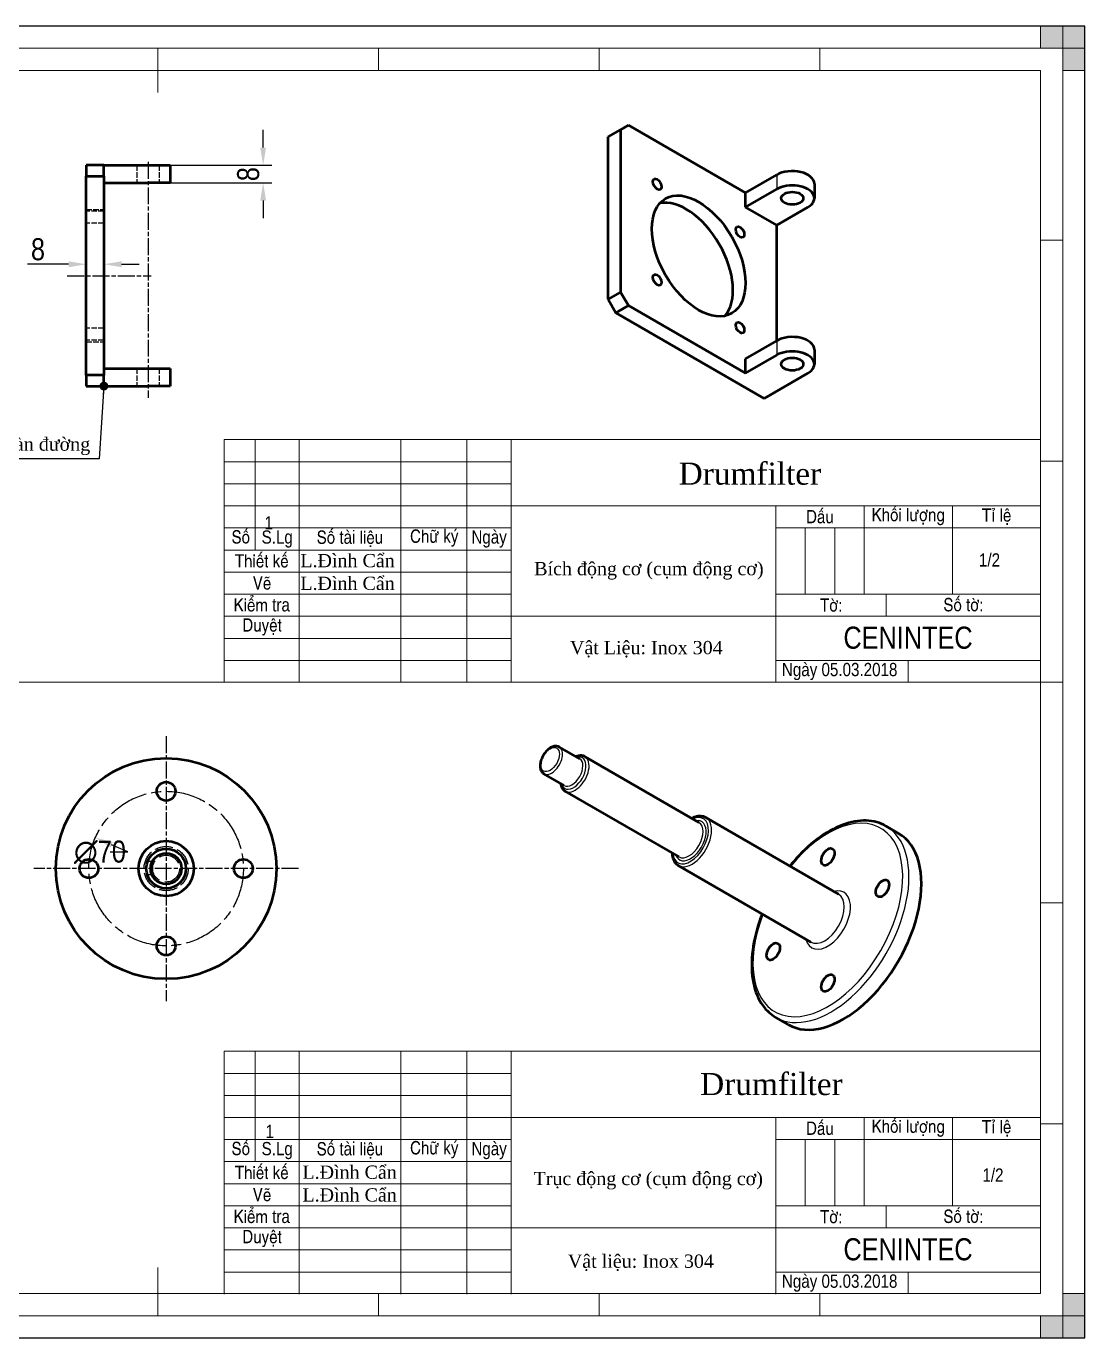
# Model space of a CAD drawing. Header units: millimetres. Extents: x 0 to 840, y 0 to 594.
# Drawn here: x 360 to 840, y 0 to 594 of the extents above; entities that cross this region are included whole.
import ezdxf

# ---------------------------------------------------------------- set-up
doc = ezdxf.new("R2010")
doc.units = ezdxf.units.MM
doc.header["$LTSCALE"] = 2
doc.linetypes.add('CHAIN', pattern=[0.7087, 0.4724, -0.0591, 0.1181, -0.0591])
doc.linetypes.add('DASHED', pattern=[0.2067, 0.1654, -0.0413])
for name, color, linetype, lineweight in [('Border (ANSI)', 7, 'Continuous', 70), ('Center Mark (ANSI)', 7, 'Continuous', 25), ('Centerline (ANSI)', 7, 'Continuous', 25), ('Co ban', 7, 'Continuous', 50), ('Dimension (ANSI)', 7, 'Continuous', 25), ('Hidden Narrow (ANSI)', 7, 'DASHED', 25), ('Sketch Geometry (ANSI)', 7, 'Continuous', 25), ('Symbol (ANSI)', 7, 'Continuous', 25)]:
    doc.layers.add(name, color=color, linetype=linetype, lineweight=lineweight)
for name, color, linetype, lineweight, true_color in [('Khung ban ve', 5, 'Continuous', 15, 0x0000ff), ('Lien manh', 7, 'Continuous', 25, 0x020305), ('Manh', 7, 'DASHED', 25, 0x008000), ('Manh khung ten', 7, 'Continuous', 15, 0x994c4c), ('THIN', 5, 'Continuous', 15, 0x0000ff)]:
    doc.layers.add(name, color=color, linetype=linetype, lineweight=lineweight, true_color=true_color)
doc.styles.add('Note Text (ANSI)', font='')
doc.styles.add('StandardAM_ANSI', font='')
doc.styles.get('Note Text (ANSI)').set_extended_font_data('VNI-Helve-Condense')
doc.styles.get('StandardAM_ANSI').set_extended_font_data('VNI-Helve-Condense')
doc.dimstyles.new('Default - mm (ANSI)', dxfattribs={"dimscale": 2, "dimtxt": 5, "dimasz": 4, "dimexe": 2, "dimexo": 0.5, "dimgap": 0.8, "dimtad": 1, "dimtoh": 1, "dimdec": 0, "dimrnd": 1e-08, "dimzin": 4, "dimdsep": 46, "dimtxsty": 'StandardAM_ANSI', "dimcen": 0.09, "dimdle": 10, "dimclrd": 256, "dimclre": 256, "dimclrt": 256, "dimadec": 1, "dimazin": 1, "dimtfac": 0.61, "dimtofl": 0, "dimtmove": 0, "dimatfit": 3, "dimldrblk": 'DOT', "dimfxl": 1, "dimtolj": 1, "dimtzin": 4, "dimlwd": -1, "dimlwe": -1, "dimarcsym": 0})
doc.dimstyles.new('Default - mm (ANSI)$7', dxfattribs={"dimscale": 2, "dimtxt": 5, "dimasz": 2, "dimexe": 2, "dimexo": 0.5, "dimgap": 0.8, "dimtad": 1, "dimtoh": 1, "dimdec": 0, "dimrnd": 1e-08, "dimzin": 4, "dimdsep": 46, "dimtxsty": 'StandardAM_ANSI', "dimcen": 0.09, "dimdle": 10, "dimclrd": 256, "dimclre": 256, "dimclrt": 256, "dimadec": 1, "dimazin": 1, "dimtfac": 0.61, "dimtofl": 0, "dimtmove": 0, "dimatfit": 3, "dimldrblk": 'DOT', "dimfxl": 1, "dimtolj": 1, "dimtzin": 4, "dimlwd": -1, "dimlwe": -1, "dimarcsym": 0})

# ---------------------------------------------------------------- blocks, each defined once
blk = doc.blocks.new('Borders 2x A3')
at = {"layer": 'THIN'}
for points in [[(420, 292), (420, 297), (410, 297), (410, 292)], [(420, 297), (415, 297), (415, 287), (420, 287)], [(415, 0), (415, 10), (420, 10), (420, 0)], [(420, 0), (410, 0), (410, 5), (420, 5)]]:
    blk.add_hatch(color=256, dxfattribs=at).paths.add_polyline_path(points)
at = {"layer": 'Khung ban ve'}
for p, q in [((210, 292), (210, 282)), ((20, 287), (410, 287)), ((410, 287), (410, 10)), ((225, 148.38), (225, 203.38)), ((225, 203.38), (410.02, 203.38)), ((232, 178.38), (232, 203.38)), ((242, 148.38), (242, 203.38)), ((265, 148.38), (265, 203.38)), ((280, 148.38), (280, 203.38)), ((290, 148.38), (290, 203.38)), ((225, 188.38), (410.02, 188.38)), ((350, 148.38), (350, 188.38)), ((370, 168.38), (370, 188.38)), ((390, 168.38), (390, 188.38)), ((225, 183.38), (290, 183.38)), ((350, 183.38), (410.02, 183.38)), ((225, 178.38), (290, 178.38)), ((350, 168.38), (410.02, 168.38)), ((375, 163.38), (375, 168.38)), ((410, 163.38), (290, 163.38)), ((410, 148.5), (20, 148.5)), ((405, 148.5), (415, 148.5)), ((225, 64.88), (410.02, 64.88)), ((225, 9.88), (225, 64.88)), ((232, 39.88), (232, 64.88)), ((242, 9.88), (242, 64.88)), ((265, 9.88), (265, 64.88)), ((280, 9.88), (280, 64.88)), ((290, 9.88), (290, 64.88)), ((410, 59.88), (410.02, 59.88)), ((410, 54.88), (410.02, 54.88)), ((225, 49.88), (410.02, 49.88)), ((350, 9.88), (350, 49.88)), ((370, 29.88), (370, 49.88)), ((390, 29.88), (390, 49.88)), ((225, 44.88), (290, 44.88)), ((350, 44.88), (410.02, 44.88)), ((225, 39.88), (290, 39.88)), ((410, 39.88), (410.02, 39.88)), ((410, 34.88), (410.02, 34.88)), ((350, 29.88), (410.02, 29.88)), ((375, 24.88), (375, 29.88)), ((410, 24.88), (290, 24.88)), ((410, 19.88), (410.02, 19.88)), ((210, 15.93), (210, 5)), ((410, 10), (20, 10))]:
    blk.add_line(p, q, dxfattribs=at)
at = {"layer": 'Manh khung ten', "lineweight": 25}
for p, q in [((420, 297), (0, 297)), ((420, 0), (420, 297)), ((0, 0), (420, 0))]:
    blk.add_line(p, q, dxfattribs=at)
at = {"layer": 'Manh khung ten'}
for p, q in [((0, 297), (420, 297)), ((420, 297), (420, 0)), ((15, 292), (415, 292)), ((260, 292), (260, 287)), ((310, 292), (310, 287)), ((360, 292), (360, 287)), ((415, 292), (415, 5)), ((414.97, 248.54), (409.98, 248.54)), ((225, 198.38), (290, 198.38)), ((414.98, 198.5), (410, 198.5)), ((225, 193.38), (290, 193.38)), ((356.67, 168.38), (356.67, 183.38)), ((363.33, 168.38), (363.33, 183.38)), ((225, 173.38), (290, 173.38)), ((225, 168.38), (290, 168.38)), ((225, 163.38), (290, 163.38)), ((225, 158.38), (290, 158.38)), ((225, 153.38), (290, 153.38)), ((350, 153.38), (410.02, 153.38)), ((380.01, 153.38), (380.01, 148.5)), ((414.98, 98.5), (410, 98.5)), ((225, 59.88), (290, 59.88)), ((225, 54.88), (290, 54.88)), ((415, 48.46), (410.02, 48.46)), ((356.67, 29.88), (356.67, 44.88)), ((363.33, 29.88), (363.33, 44.88)), ((225, 34.88), (290, 34.88)), ((225, 29.88), (290, 29.88)), ((225, 24.88), (290, 24.88)), ((225, 19.88), (290, 19.88)), ((225, 14.88), (290, 14.88)), ((350, 14.88), (410.02, 14.88)), ((380.01, 14.88), (380.01, 10)), ((260, 10), (260, 5)), ((310, 10), (310, 5)), ((360, 10), (360, 5)), ((415, 5), (15, 5)), ((420, 0), (0, 0))]:
    blk.add_line(p, q, dxfattribs=at)
at = {"layer": 'THIN'}
for p, q in [((420, 297), (410, 297)), ((410, 297), (410, 292)), ((420, 297), (415, 297)), ((415, 297), (415, 287)), ((420, 292), (420, 297)), ((420, 287), (420, 297)), ((410, 292), (420, 292)), ((415, 287), (420, 287)), ((415, 0), (415, 10)), ((415, 10), (420, 10)), ((420, 10), (420, 0)), ((410, 0), (410, 5)), ((410, 5), (420, 5)), ((420, 5), (420, 0)), ((420, 0), (410, 0)), ((420, 0), (415, 0))]:
    blk.add_line(p, q, dxfattribs=at)
at = {"layer": 'Border (ANSI)', "style": 'Note Text (ANSI)'}
for s, insert, char_height, width, attachment_point in [('\\fTimes New Roman|b0|i0;\\H5.0000;Drumfilter', (344.13, 195.65), 5, 59.8872, 5), ('Daáu', (360, 185.92), 3, 19.9371, 5), ('Khoái löôïng', (379.99, 185.95), 3, 19.9371, 5), ('Tæ leä', (400.02, 185.95), 3, 19.9948, 5), ('Soá', (228.76, 181.33), 3, 7.075, 5), ('S.Lg', (237.02, 180.88), 3, 10.0576, 5), ('Soá taøi lieäu', (253.49, 180.92), 3, 22.8599, 5), ('Chöõ kyù', (272.6, 181.08), 3, 15.0245, 5), ('Ngaøy', (285.03, 180.88), 3, 10.0163, 5), ('Thieát keá', (233.51, 175.91), 3, 16.9679, 5), ('\\fTimes New Roman|b0|i0;\\H3.0000;L.Đình Cẩn', (252.95, 175.96), 3, 22.8602, 5), ('Veõ', (233.58, 170.9), 3, 17.0139, 5), ('\\fTimes New Roman|b0|i0;\\H3.0000;L.Đình Cẩn', (252.95, 170.82), 3, 22.8602, 5), ('Kieåm tra', (233.51, 165.95), 3, 16.9779, 5), ('Tôø:', (362.55, 165.91), 3, 24.9188, 5), ('Soá tôø:', (392.49, 165.98), 3, 34.8305, 5), ('Duyeät', (233.58, 160.97), 3, 16.9779, 5), ('\\fVNI-Helve-Condense|b0|i0;\\H5.0000;CENINTEC', (379.95, 158.5), 5, 59.8872, 5), ('\\fVNI-Helve-Condense|b0|i0;Ngaøy 05.03.2018', (351.37, 150.87), 3, 30.0083, 4), ('\\fTimes New Roman|b0|i0;\\H5.0000;Drumfilter', (349, 57.42), 5, 59.8872, 5), ('Daáu', (360, 47.42), 3, 19.9371, 5), ('Khoái löôïng', (379.99, 47.45), 3, 19.9371, 5), ('Tæ leä', (400.02, 47.45), 3, 19.9948, 5), ('Soá', (228.76, 42.83), 3, 7.075, 5), ('Soá taøi lieäu', (253.49, 42.42), 3, 22.8599, 5), ('Chöõ kyù', (272.6, 42.58), 3, 15.0245, 5), ('S.Lg', (237.02, 42.38), 3, 10.0576, 5), ('Ngaøy', (285.03, 42.38), 3, 10.0163, 5), ('Thieát keá', (233.51, 37.41), 3, 16.9679, 5), ('\\fTimes New Roman|b0|i0;\\H3.0000;L.Đình Cẩn', (253.42, 37.47), 3, 22.8602, 5), ('Veõ', (233.58, 32.4), 3, 17.0139, 5), ('\\fTimes New Roman|b0|i0;\\H3.0000;L.Đình Cẩn', (253.42, 32.32), 3, 22.8602, 5), ('Kieåm tra', (233.51, 27.45), 3, 16.9779, 5), ('Tôø:', (362.55, 27.41), 3, 24.9188, 5), ('Soá tôø:', (392.49, 27.48), 3, 34.8305, 5), ('Duyeät', (233.58, 22.47), 3, 16.9779, 5), ('\\fVNI-Helve-Condense|b0|i0;\\H5.0000;CENINTEC', (379.95, 20), 5, 59.8872, 5), ('\\fVNI-Helve-Condense|b0|i0;Ngaøy 05.03.2018', (351.37, 12.37), 3, 30.0083, 4)]:
    blk.add_mtext(s, dxfattribs=dict(at, insert=insert, char_height=char_height, width=width, attachment_point=attachment_point))
blk = doc.blocks.new('_Dot')
at = {"color": 0, "linetype": 'ByBlock', "lineweight": -2}
blk.add_line((-0.5, 0), (-1, 0), dxfattribs=at)
at = {"color": 0, "linetype": 'ByBlock', "const_width": 0.5}
blk.add_lwpolyline([(-0.25, 0, 1), (0.25, 0, 1)], format="xyb", close=True, dxfattribs=at)
blk = doc.blocks.new('*D20')
at = {"layer": 'Defpoints', "color": 0, "transparency": 16777216}
for p in [(391.63, 226.52), (455.77, 198.47)]:
    blk.add_point(p, dxfattribs=at)
at = {"layer": 'Dimension (ANSI)', "transparency": 16777216}
for p, q in [((398.29, 220.11), (406.29, 220.11)), ((406.29, 220.11), (398.96, 223.31))]:
    blk.add_line(p, q, dxfattribs=at)
blk.add_solid([(399.5, 224.53), (398.43, 222.09), (391.63, 226.52)], dxfattribs=at)
at = {"layer": 'Dimension (ANSI)', "color": 150, "true_color": 0x0080ff, "transparency": 16777216, "insert": (381.9, 225.21), "char_height": 10, "attachment_point": 1, "style": 'StandardAM_ANSI'}
blk.add_mtext('\\A1;∅70', dxfattribs=at)
blk = doc.blocks.new('*D24')
at = {"layer": 'Defpoints', "color": 0, "transparency": 16777216}
for p in [(395.49, 486.19), (387.49, 474.36), (395.49, 474.36)]:
    blk.add_point(p, dxfattribs=at)
at = {"layer": 'Dimension (ANSI)', "transparency": 16777216}
for p, q in [((379.49, 486.19), (360.84, 486.19)), ((403.49, 486.19), (411.49, 486.19))]:
    blk.add_line(p, q, dxfattribs=at)
for points in [[(379.49, 487.53), (379.49, 484.86), (387.49, 486.19)], [(403.49, 487.53), (403.49, 484.86), (395.49, 486.19)]]:
    blk.add_solid(points, dxfattribs=at)
at = {"layer": 'Dimension (ANSI)', "color": 150, "true_color": 0x0080ff, "transparency": 16777216, "insert": (362.44, 498.01), "char_height": 10, "attachment_point": 1, "style": 'StandardAM_ANSI'}
blk.add_mtext('\\A1;8', dxfattribs=at)
blk = doc.blocks.new('*D27')
at = {"layer": 'Defpoints', "color": 0, "transparency": 16777216}
for p in [(415.49, 531.02), (415.49, 523.02), (467.66, 523.02)]:
    blk.add_point(p, dxfattribs=at)
at = {"layer": 'Dimension (ANSI)', "transparency": 16777216}
for p, q in [((467.66, 539.02), (467.66, 547.02)), ((416.49, 531.02), (471.66, 531.02)), ((416.49, 523.02), (471.66, 523.02)), ((467.66, 515.02), (467.66, 507.02))]:
    blk.add_line(p, q, dxfattribs=at)
for points in [[(466.33, 539.02), (468.99, 539.02), (467.66, 531.02)], [(466.33, 515.02), (468.99, 515.02), (467.66, 523.02)]]:
    blk.add_solid(points, dxfattribs=at)
at = {"layer": 'Dimension (ANSI)', "color": 150, "true_color": 0x0080ff, "transparency": 16777216, "insert": (455.85, 523.83), "char_height": 10, "attachment_point": 1, "rotation": 90, "style": 'StandardAM_ANSI'}
blk.add_mtext('\\A1;8', dxfattribs=at)

msp = doc.modelspace()

# ---------------------------------------------------------------- linework, layer by layer
at = {"layer": 'Center Mark (ANSI)', "linetype": 'CHAIN', "ltscale": 8.113447}
for p, q in [((423.7, 272.49), (423.7, 152.49)), ((483.7, 212.49), (363.7, 212.49))]:
    msp.add_line(p, q, dxfattribs=at)
at = {"layer": 'Centerline (ANSI)', "linetype": 'CHAIN', "ltscale": 8.113447}
for p, q in [((415.49, 532.52), (415.49, 425.7)), ((378.83, 481.02), (416.99, 481.02))]:
    msp.add_line(p, q, dxfattribs=at)
at = {"layer": 'Co ban'}
for p, q in [((624.01, 543.85), (629.67, 547.11)), ((629.67, 547.11), (633.2, 549.16)), ((629.67, 547.11), (629.67, 473.63)), ((686.24, 518.54), (633.2, 549.16)), ((624.01, 470.36), (624.01, 543.85)), ((395.49, 531.02), (387.49, 531.02)), ((387.49, 531.02), (387.49, 526.02)), ((395.49, 526.02), (395.49, 531.02)), ((395.49, 531.02), (415.49, 531.02)), ((415.49, 531.02), (425.49, 531.02)), ((425.49, 531.02), (425.49, 523.02)), ((387.49, 526.02), (395.49, 526.02)), ((387.49, 436.02), (387.49, 526.02)), ((395.49, 526.02), (395.49, 436.02)), ((395.49, 523.02), (415.49, 523.02)), ((425.49, 523.02), (415.49, 523.02)), ((686.24, 518.54), (700.38, 526.7)), ((686.24, 512.01), (700.38, 520.17)), ((686.24, 512.01), (686.24, 518.54)), ((717.45, 522.62), (717.45, 516.09)), ((700.38, 503.84), (686.24, 512.01)), ((700.38, 503.84), (714.52, 512.01)), ((700.38, 451.58), (700.38, 503.84)), ((629.67, 473.63), (624.01, 470.36)), ((624.01, 470.36), (627.55, 464.24)), ((633.2, 467.51), (629.67, 473.63)), ((627.55, 464.24), (633.2, 467.51)), ((694.72, 425.46), (627.55, 464.24)), ((633.2, 467.51), (686.24, 436.89)), ((686.24, 443.42), (700.38, 451.58)), ((717.45, 447.5), (717.45, 440.97)), ((686.24, 436.89), (700.38, 445.05)), ((686.24, 436.89), (686.24, 443.42)), ((395.49, 436.02), (387.49, 436.02)), ((387.49, 436.02), (387.49, 431.02)), ((395.49, 439.02), (415.49, 439.02)), ((395.49, 431.02), (395.49, 436.02)), ((415.49, 439.02), (425.49, 439.02)), ((425.49, 439.02), (425.49, 431.02)), ((694.72, 425.46), (714.52, 436.89)), ((387.49, 431.02), (395.49, 431.02)), ((395.49, 431.02), (415.49, 431.02)), ((425.49, 431.02), (415.49, 431.02)), ((611.1, 262.23), (601.91, 267.54)), ((665.14, 233.35), (613.52, 263.15)), ((604.1, 250.11), (594.91, 255.42)), ((656.14, 217.76), (604.52, 247.56)), ((668.3, 235.56), (728.4, 200.86)), ((755.64, 228.44), (749.98, 231.7)), ((655.8, 213.91), (715.9, 179.21)), ((705.64, 141.84), (699.98, 145.1))]:
    msp.add_line(p, q, dxfattribs=at)
for centre, radius in [((423.7, 212.49), 50), ((423.7, 247.49), 4.25), ((423.7, 212.49), 12.5), ((423.7, 212.49), 9), ((388.7, 212.49), 4.25), ((423.7, 212.49), 7), ((458.7, 212.49), 4.25), ((423.7, 177.49), 4.25)]:
    msp.add_circle(centre, radius, dxfattribs=at)
for centre, major_axis, start_param, end_param in [((707.45, 522.62), (10, 0), 0, 2.356194), ((707.45, 516.09), (10, 0), 5.497787, 8.63938), ((659.37, 486.69), (15, -25.98), 0.189697, 2.951895), ((707.45, 447.5), (10, 0), 0, 2.356194), ((707.45, 440.97), (10, 0), 5.497787, 8.63938), ((730.64, 185.14), (-25, -43.3), 0, 3.141593)]:
    msp.add_ellipse(centre, major_axis=major_axis, ratio=0.57735, start_param=start_param, end_param=end_param, dxfattribs=at)
for centre, major_axis in [((646.27, 522.44), (-1.38, 2.38)), ((665.02, 489.96), (-15, 25.98)), ((707.45, 516.09), (5, 0)), ((683.77, 500.78), (-1.38, 2.38)), ((646.27, 479.13), (-1.38, 2.38)), ((683.77, 457.48), (-1.38, 2.38)), ((707.45, 440.97), (5, 0)), ((723.57, 217.8), (-2.12, -3.68)), ((748.32, 203.51), (-2.12, -3.68)), ((698.82, 174.93), (-2.12, -3.68)), ((723.57, 160.64), (-2.12, -3.68))]:
    msp.add_ellipse(centre, major_axis=major_axis, ratio=0.57735, dxfattribs=at)
for points, knots in [([(601.91, 267.54), (601.53, 267.76), (601.1, 267.89), (600.18, 267.99), (599.69, 267.93), (598.64, 267.64), (598.08, 267.37), (596.98, 266.65), (596.45, 266.18), (595.46, 265.1), (595.01, 264.5), (594.25, 263.22), (593.93, 262.54), (593.44, 261.16), (593.28, 260.47), (593.14, 259.11), (593.16, 258.45), (593.41, 257.25), (593.64, 256.7), (594.23, 255.91), (594.55, 255.63), (594.91, 255.42)], [3.926991, 3.926991, 3.926991, 3.926991, 4.180908, 4.180908, 4.459612, 4.459612, 4.785811, 4.785811, 5.130299, 5.130299, 5.472113, 5.472113, 5.811687, 5.811687, 6.152929, 6.152929, 6.497508, 6.497508, 6.828212, 6.828212, 7.068583, 7.068583, 7.068583, 7.068583]), ([(613.52, 263.15), (613.03, 263.43), (612.48, 263.6), (611.29, 263.7), (610.66, 263.61), (609.82, 263.36), (609.62, 263.29), (609.42, 263.2)], [3.9269908, 3.9269908, 3.9269908, 3.9269908, 4.1920216, 4.1920216, 4.4809871, 4.4809871, 4.5722755, 4.5722755, 4.5722755, 4.5722755]), ([(602.42, 251.08), (602.45, 250.91), (602.47, 250.75), (602.66, 249.84), (602.94, 249.16), (603.68, 248.17), (604.07, 247.82), (604.52, 247.56)], [6.4232988, 6.4232988, 6.4232988, 6.4232988, 6.494645, 6.494645, 6.8243382, 6.8243382, 7.0685835, 7.0685835, 7.0685835, 7.0685835]), ([(668.3, 235.56), (667.63, 235.95), (666.87, 236.17), (665.21, 236.28), (664.32, 236.14), (662.92, 235.68), (662.42, 235.46), (661.93, 235.2)], [3.9269908, 3.9269908, 3.9269908, 3.9269908, 4.2046128, 4.2046128, 4.5036441, 4.5036441, 4.6701335, 4.6701335, 4.6701335, 4.6701335]), ([(749.98, 231.7), (747.31, 233.25), (744.25, 234.09), (737.58, 234.33), (733.95, 233.67), (726.45, 230.9), (722.57, 228.71), (715.01, 223.06), (711.34, 219.57), (707.41, 214.97), (706.85, 214.3), (706.31, 213.62)], [3.926991, 3.926991, 3.926991, 3.926991, 4.223761, 4.223761, 4.534707, 4.534707, 4.859787, 4.859787, 5.186455, 5.186455, 5.240802, 5.240802, 5.240802, 5.240802]), ([(652.93, 219.61), (652.95, 219.05), (653.01, 218.51), (653.32, 216.98), (653.7, 216.06), (654.68, 214.74), (655.2, 214.26), (655.8, 213.91)], [6.3254407, 6.3254407, 6.3254407, 6.3254407, 6.4921873, 6.4921873, 6.8200709, 6.8200709, 7.0685835, 7.0685835, 7.0685835, 7.0685835]), ([(693.81, 191.97), (693.33, 190.74), (692.88, 189.5), (690.83, 183.38), (689.76, 178.5), (688.84, 169.19), (689, 164.77), (690.6, 156.85), (692.03, 153.35), (695.7, 148.26), (697.69, 146.42), (699.98, 145.1)], [5.754773, 5.754773, 5.754773, 5.754773, 5.837065, 5.837065, 6.162689, 6.162689, 6.489423, 6.489423, 6.813896, 6.813896, 7.068583, 7.068583, 7.068583, 7.068583])]:
    msp.add_open_spline(points, degree=3, knots=knots, dxfattribs=at)
at = {"layer": 'Hidden Narrow (ANSI)', "ltscale": 30.899168}
msp.add_circle((423.7, 212.49), 6.1, dxfattribs=at)
at = {"layer": 'Lien manh'}
for p, q in [((700.38, 526.7), (700.38, 520.17)), ((700.38, 451.58), (700.38, 445.05))]:
    msp.add_line(p, q, dxfattribs=at)
msp.add_ellipse((597.7, 261.89), major_axis=(3, 5.2), ratio=0.57735, dxfattribs=at)
for centre, major_axis, start_param, end_param in [((598.41, 261.48), (-3.5, -6.06), 0, 3.141593), ((608.31, 255.76), (4, 6.93), 2.636232, 6.788546), ((607.6, 256.17), (3.5, 6.06), 3.141593, 6.283185), ((609.02, 255.36), (-4.5, -7.79), 0, 3.141593), ((723.57, 189.22), (24, 41.57), 1.83425, 7.590528), ((661.34, 225.14), (5.75, 9.96), 2.469642, 6.955136), ((661.34, 225.14), (-5, -8.66), 5.832158, 9.875805), ((662.05, 224.74), (-6.25, -10.83), 0, 3.141593), ((660.64, 225.55), (4.5, 7.79), 3.141593, 6.283185), ((724.98, 188.4), (-25, -43.3), 0, 3.141593), ((723.57, 189.22), (-7.25, -12.56), 5.751727, 9.956236), ((722.15, 190.04), (6.25, 10.83), 3.141593, 6.283185)]:
    msp.add_ellipse(centre, major_axis=major_axis, ratio=0.57735, start_param=start_param, end_param=end_param, dxfattribs=at)
at = {"layer": 'Manh', "ltscale": 7.618686}
for p, q in [((410.49, 531.02), (410.49, 523.02)), ((420.49, 531.02), (420.49, 523.02)), ((387.49, 511.02), (395.49, 511.02)), ((395.49, 510.29), (387.49, 510.29)), ((395.49, 504.79), (387.49, 504.79)), ((395.49, 457.26), (387.49, 457.26)), ((395.49, 451.76), (387.49, 451.76)), ((387.49, 451.02), (395.49, 451.02)), ((410.49, 439.02), (410.49, 431.02)), ((420.49, 439.02), (420.49, 431.02))]:
    msp.add_line(p, q, dxfattribs=at)
at = {"layer": 'Manh', "ltscale": 1.934143}
msp.add_line((417.3, 215.64), (415.27, 215.64), dxfattribs=at)
at = {"layer": 'Manh', "ltscale": 8.975572}
msp.add_line((417.3, 209.64), (417.3, 215.64), dxfattribs=at)
at = {"layer": 'Manh', "ltscale": 2.034672}
msp.add_line((417.3, 209.64), (415.16, 209.64), dxfattribs=at)
at = {"layer": 'Manh', "ltscale": 25.331339}
msp.add_circle((423.7, 212.49), 10, dxfattribs=at)
at = {"layer": 'Sketch Geometry (ANSI)', "linetype": 'CHAIN', "ltscale": 19.393915}
msp.add_circle((423.7, 212.49), 35, dxfattribs=at)

# ---------------------------------------------------------------- block references
at = {"xscale": 2, "yscale": 2, "zscale": 2}
msp.add_blockref('Borders 2x A3', (0, 0), dxfattribs=at)

# ---------------------------------------------------------------- texts
at = {"layer": 'Symbol (ANSI)', "color": 150, "true_color": 0x0080ff, "insert": (389.31, 399.77), "char_height": 6, "width": 73.9118, "attachment_point": 9, "style": 'StandardAM_ANSI'}
msp.add_mtext('{\\fTimes New Roman|b0|i0;\\H6.0000;Hàn kéo toàn đường}', dxfattribs=at)
at = {"layer": 'Symbol (ANSI)', "char_height": 6, "attachment_point": 1, "style": 'Note Text (ANSI)'}
for insert in [(468.31, 372.07), (468.75, 96.48)]:
    msp.add_mtext('{\\fVNI-Helve-Condense|b0|i0;1}', dxfattribs=dict(at, insert=insert))
for s, insert, width in [('{\\fTimes New Roman|b0|i0;\\H6.0000;Bích động cơ (cụm động cơ)}', (590.5, 351.34), 104.0049), ('{\\fTimes New Roman|b0|i0;\\H6.0000;Vật Liệu: Inox 304}', (606.71, 315.58), 69.2402), ('{\\fTimes New Roman|b0|i0;\\H6.0000;Trục động cơ (cụm động cơ)}', (590.19, 75.13), 103.9951), ('{\\fVNI-Helve-Condense|b0|i0;1/2}', (793.61, 76.68), 10.4478), ('{\\fTimes New Roman|b0|i0;\\H6.0000;Vật liệu: Inox 304}', (605.73, 37.7), 66.2255)]:
    msp.add_mtext(s, dxfattribs=dict(at, insert=insert, width=width))
at = {"layer": 'Symbol (ANSI)', "insert": (792.06, 355.27), "char_height": 6, "width": 10.4478, "attachment_point": 1, "line_spacing_factor": 0.25, "style": 'Note Text (ANSI)'}
msp.add_mtext('{\\fVNI-Helve-Condense|b0|i0;1/2\\P}', dxfattribs=at)

# ---------------------------------------------------------------- dimensions: what is measured, and where the dimension line sits
at = {"layer": 'Dimension (ANSI)'}
dim = msp.add_linear_dim(base=(467.66, 523.02), p1=(415.49, 531.02), p2=(415.49, 523.02), angle=270, dimstyle='Default - mm (ANSI)', override={"dimgap": 0.8, "dimtoh": 0, "dimdec": 0, "dimtol": 0, "dimlim": 0, "dimtp": 0, "dimtm": 0, "dimtdec": 2, "dimatfit": 1}, dxfattribs=at)
dim.commit()
dim.dimension.update_dxf_attribs({"geometry": '*D27', "text_midpoint": (467.66, 527.02), "dimtype": 160})
dim = msp.add_linear_dim(base=(395.49, 486.19), p1=(387.49, 474.36), p2=(395.49, 474.36), dimstyle='Default - mm (ANSI)', override={"dimgap": 0.8, "dimtoh": 0, "dimdec": 0, "dimse1": 1, "dimse2": 1, "dimtol": 0, "dimlim": 0, "dimtp": 0, "dimtm": 0, "dimtdec": 2, "dimatfit": 1}, dxfattribs=at)
dim.commit()
dim.dimension.update_dxf_attribs({"geometry": '*D24', "text_midpoint": (365.63, 486.19), "dimtype": 160})
dim = msp.add_diameter_dim_2p(p1=(455.77, 198.47), p2=(391.63, 226.52), dimstyle='Default - mm (ANSI)', override={"dimgap": 0.8, "dimtih": 1, "dimdec": 0, "dimlfac": 1, "dimtol": 0, "dimlim": 0, "dimtp": 0, "dimtm": 0, "dimtdec": 2}, dxfattribs=at)
dim.commit()
dim.dimension.update_dxf_attribs({"geometry": '*D20', "text_midpoint": (389.3, 220.11), "dimtype": 163})

# ---------------------------------------------------------------- leaders
at = {"layer": 'Symbol (ANSI)', "annotation_type": 0, "has_hookline": 1, "hookline_direction": 1, "text_width": 71.91}
msp.add_leader([(395.49, 431.02), (393.31, 398.11), (389.31, 398.11)], dimstyle='Default - mm (ANSI)$7', override={"dimgap": 0, "dimtad": 1}, dxfattribs=at)

doc.saveas('drawing.dxf')
